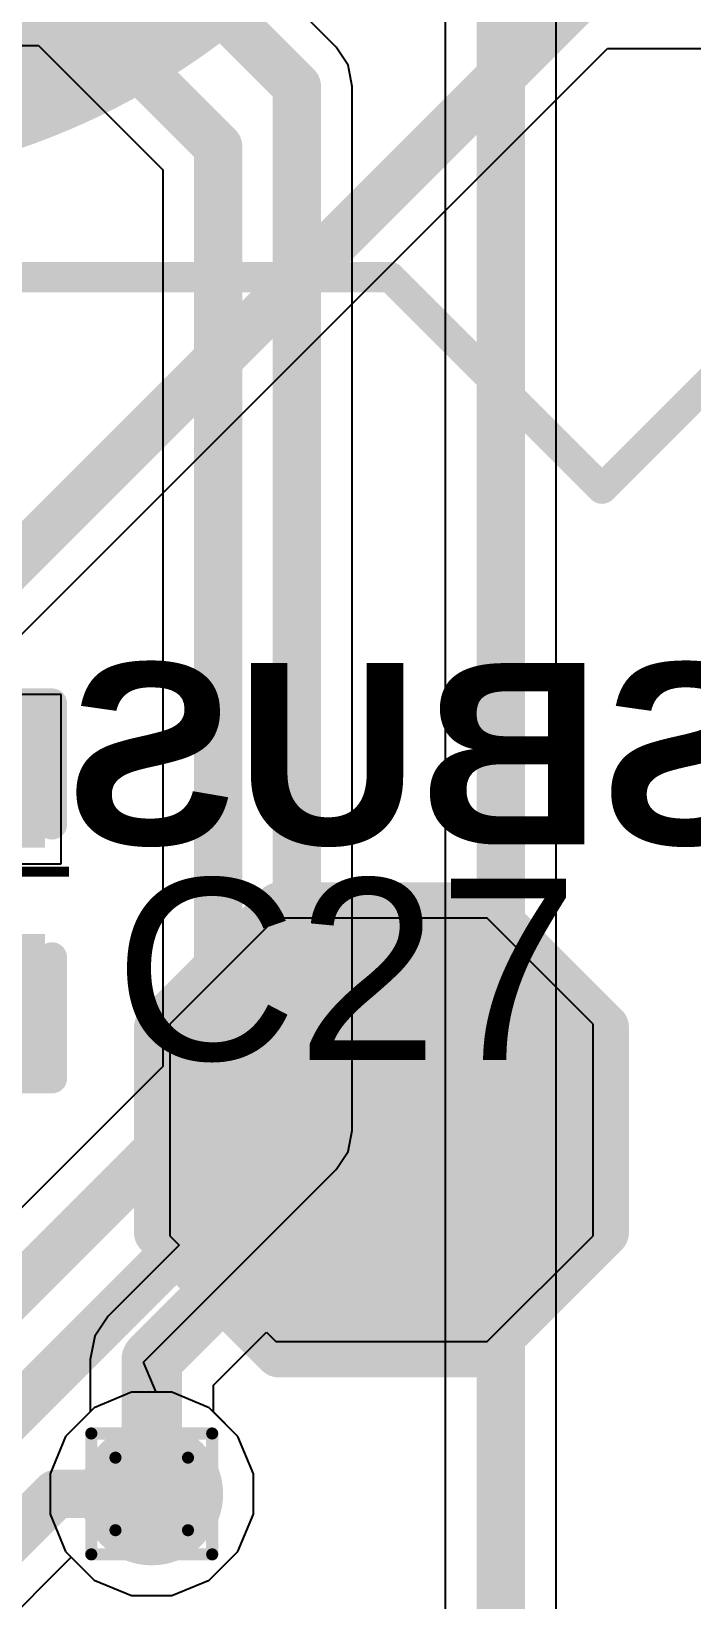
# Model space of a CAD drawing. Header units: inches. Extents: x -22 to 5433, y -13 to 5447.
# Drawn here: x 32.27 to 35.05, y 20.83 to 27.42 of the extents above; entities that cross this region are included whole.
import ezdxf

# ---------------------------------------------------------------- set-up
doc = ezdxf.new("R2010")
doc.units = ezdxf.units.IN
for name, color, linetype in [('Bottom Layer', 5, 'Continuous'), ('Bottom Overlay', 54, 'Continuous'), ('Bottom Paste', 16, 'Continuous'), ('Bottom Solder', 6, 'Continuous'), ('Drill Drawing', 1, 'Continuous'), ('Ground', 16, 'Continuous'), ('Power', 76, 'Continuous'), ('Top Layer', 1, 'Continuous'), ('Top Overlay', 2, 'Continuous'), ('Top Solder', 216, 'Continuous'), ('Via Holes', 16, 'Continuous')]:
    doc.layers.add(name, color=color, linetype=linetype)
doc.styles.add('Arial', font='', dxfattribs={"height": 0.2})
doc.styles.add('Arial_Bold', font='', dxfattribs={"height": 0.2})
doc.styles.get('Arial').set_extended_font_data('Arial')
doc.styles.get('Arial_Bold').set_extended_font_data('Arial', bold=True)

msp = doc.modelspace()

# ---------------------------------------------------------------- hatches: boundary and pattern name
at = {"layer": 'Bottom Layer'}
h = msp.add_hatch(color=5, dxfattribs=at)
edge = h.paths.add_edge_path()
edge.add_arc((31.2404, 29.8196), 3, 0, 360)
msp.add_hatch(color=5, dxfattribs=at).paths.add_polyline_path([(34.1237, 23.5697), (33.3617, 23.5697), (32.9807, 23.1887), (32.9807, 22.4267), (33.3617, 22.0457), (34.1237, 22.0457), (34.5047, 22.4267), (34.5047, 23.1887)])
h = msp.add_hatch(color=5, dxfattribs=at)
edge = h.paths.add_edge_path()
edge.add_arc((32.7775, 21.2782), 0.3, 0, 360)
at = {"layer": 'Bottom Paste'}
h = msp.add_hatch(color=16, dxfattribs=at)
edge = h.paths.add_edge_path()
edge.add_arc((31.2404, 29.8196), 3, 0, 360)
msp.add_hatch(color=16, dxfattribs=at).paths.add_polyline_path([(34.1237, 23.5697), (33.3617, 23.5697), (32.9807, 23.1887), (32.9807, 22.4267), (33.3617, 22.0457), (34.1237, 22.0457), (34.5047, 22.4267), (34.5047, 23.1887)])
at = {"layer": 'Bottom Solder'}
h = msp.add_hatch(color=6, dxfattribs=at)
edge = h.paths.add_edge_path()
edge.add_arc((31.2404, 29.8196), 3.0508, 0, 360)
msp.add_hatch(color=6, dxfattribs=at).paths.add_polyline_path([(34.1745, 23.6713), (33.3109, 23.6713), (32.8791, 23.2395), (32.8791, 22.3759), (33.3109, 21.9441), (34.1745, 21.9441), (34.6063, 22.3759), (34.6063, 23.2395)])
at = {"layer": 'Ground'}
h = msp.add_hatch(color=16, dxfattribs=at)
edge = h.paths.add_edge_path()
edge.add_arc((32.7775, 21.2782), 0.3, 0, 360)
at = {"layer": 'Power'}
h = msp.add_hatch(color=76, dxfattribs=at)
edge = h.paths.add_edge_path()
edge.add_arc((32.7775, 21.2782), 0.3, 0, 360)
at = {"layer": 'Top Layer'}
h = msp.add_hatch(color=1, dxfattribs=at)
edge = h.paths.add_edge_path()
edge.add_arc((32.7775, 21.2782), 0.3, 0, 360)
at = {"layer": 'Top Solder'}
for points in [[(31.5744, 24.5703), (32.3294, 24.5703), (32.3294, 23.9931), (31.5744, 23.9931)], [(31.5744, 23.6305), (32.3294, 23.6305), (32.3294, 23.0533), (31.5744, 23.0533)]]:
    msp.add_hatch(color=216, dxfattribs=at).paths.add_polyline_path(points)
at = {"layer": 'Via Holes'}
h = msp.add_hatch(color=7, dxfattribs=at)
edge = h.paths.add_edge_path()
edge.add_arc((32.7775, 21.2782), 0.15, 0, 360)

# ---------------------------------------------------------------- linework, layer by layer
at = {"layer": 'Bottom Layer'}
for p, q in [((33.2982, 23.6967), (32.8537, 23.2522)), ((34.1872, 23.6967), (33.2982, 23.6967)), ((34.6317, 23.2522), (34.1872, 23.6967)), ((32.8537, 23.2522), (32.8537, 22.3632)), ((34.6317, 22.3632), (34.6317, 23.2522)), ((32.8537, 22.3632), (32.8928, 22.324)), ((34.1872, 21.9187), (34.6317, 22.3632)), ((32.8928, 22.324), (32.5943, 22.0256)), ((32.5943, 22.0256), (32.5382, 21.9416)), ((33.0364, 21.7352), (33.259, 21.9578)), ((33.259, 21.9578), (33.2982, 21.9187)), ((32.5382, 21.9416), (32.5185, 21.8425)), ((33.2982, 21.9187), (34.1872, 21.9187)), ((32.5185, 21.8425), (32.5185, 21.6231)), ((33.0364, 21.6231), (33.0364, 21.7352)), ((32.5185, 21.6231), (32.4155, 21.52)), ((33.1395, 21.52), (33.0364, 21.6231)), ((32.4155, 21.52), (32.3505, 21.3631)), ((33.2045, 21.3631), (33.1395, 21.52)), ((32.3505, 21.3631), (32.3505, 21.1932)), ((33.2045, 21.1932), (33.2045, 21.3631)), ((32.3505, 21.1932), (32.4155, 21.0363)), ((33.1395, 21.0363), (33.2045, 21.1932)), ((32.4155, 21.0363), (32.5356, 20.9162)), ((33.0193, 20.9162), (33.1395, 21.0363)), ((32.5356, 20.9162), (32.6925, 20.8512)), ((32.8624, 20.8512), (33.0193, 20.9162)), ((32.6925, 20.8512), (32.8624, 20.8512))]:
    msp.add_line(p, q, dxfattribs=at)
for points in [[(32.7775, 21.8425, 0.254, 0.254, 0), (33.7427, 22.8077, 0.254, 0.254, 0)], [(32.7775, 21.2782, 0.254, 0.254, 0), (32.7775, 21.8425, 0.254, 0.254, 0)]]:
    msp.add_lwpolyline(points, format="xyseb", dxfattribs=at)
for points in [[(33.6792, 22.8077, 0.127, 0.127, 1), (33.8062, 22.8077, 0.127, 0.127, 1)], [(32.714, 21.8425, 0.127, 0.127, 1), (32.841, 21.8425, 0.127, 0.127, 1)], [(32.714, 21.8425, 0.127, 0.127, 1), (32.841, 21.8425, 0.127, 0.127, 1)], [(32.714, 21.2782, 0.127, 0.127, 1), (32.841, 21.2782, 0.127, 0.127, 1)]]:
    msp.add_lwpolyline(points, format="xyseb", close=True, dxfattribs=at)
at = {"layer": 'Bottom Overlay'}
for points in [[(34.6694, 25.5016, 0.127, 0.127, 0), (36.0664, 26.8986, 0.127, 0.127, 0)], [(28.7004, 26.3906, 0.127, 0.127, 0), (33.7804, 26.3906, 0.127, 0.127, 0)], [(33.7804, 26.3906, 0.127, 0.127, 0), (34.6694, 25.5016, 0.127, 0.127, 0)], [(32.8029, 23.2395, 0.2, 0.2, 0), (33.3109, 23.7475, 0.2, 0.2, 0)], [(33.3109, 23.7475, 0.2, 0.2, 0), (34.1745, 23.7475, 0.2, 0.2, 0)], [(34.1745, 23.7475, 0.2, 0.2, 0), (34.6825, 23.2395, 0.2, 0.2, 0)], [(32.8029, 22.3759, 0.2, 0.2, 0), (32.8029, 23.2395, 0.2, 0.2, 0)], [(34.6825, 22.3759, 0.2, 0.2, 0), (34.6825, 23.2395, 0.2, 0.2, 0)], [(32.8029, 22.3759, 0.2, 0.2, 0), (33.3109, 21.8679, 0.2, 0.2, 0)], [(34.1745, 21.8679, 0.2, 0.2, 0), (34.6825, 22.3759, 0.2, 0.2, 0)], [(33.3109, 21.8679, 0.2, 0.2, 0), (34.1745, 21.8679, 0.2, 0.2, 0)]]:
    msp.add_lwpolyline(points, format="xyseb", dxfattribs=at)
for points in [[(33.7486, 26.3906, 0.0635, 0.0635, 1), (33.8121, 26.3906, 0.0635, 0.0635, 1)], [(33.7486, 26.3906, 0.0635, 0.0635, 1), (33.8121, 26.3906, 0.0635, 0.0635, 1)], [(34.6376, 25.5016, 0.0635, 0.0635, 1), (34.7011, 25.5016, 0.0635, 0.0635, 1)], [(34.6376, 25.5016, 0.0635, 0.0635, 1), (34.7011, 25.5016, 0.0635, 0.0635, 1)], [(33.2609, 23.7475, 0.1, 0.1, 1), (33.3609, 23.7475, 0.1, 0.1, 1)], [(33.2609, 23.7475, 0.1, 0.1, 1), (33.3609, 23.7475, 0.1, 0.1, 1)], [(34.1245, 23.7475, 0.1, 0.1, 1), (34.2245, 23.7475, 0.1, 0.1, 1)], [(34.1245, 23.7475, 0.1, 0.1, 1), (34.2245, 23.7475, 0.1, 0.1, 1)], [(32.7529, 23.2395, 0.1, 0.1, 1), (32.8529, 23.2395, 0.1, 0.1, 1)], [(32.7529, 23.2395, 0.1, 0.1, 1), (32.8529, 23.2395, 0.1, 0.1, 1)], [(34.6325, 23.2395, 0.1, 0.1, 1), (34.7325, 23.2395, 0.1, 0.1, 1)], [(34.6325, 23.2395, 0.1, 0.1, 1), (34.7325, 23.2395, 0.1, 0.1, 1)], [(32.7529, 22.3759, 0.1, 0.1, 1), (32.8529, 22.3759, 0.1, 0.1, 1)], [(32.7529, 22.3759, 0.1, 0.1, 1), (32.8529, 22.3759, 0.1, 0.1, 1)], [(34.6325, 22.3759, 0.1, 0.1, 1), (34.7325, 22.3759, 0.1, 0.1, 1)], [(34.6325, 22.3759, 0.1, 0.1, 1), (34.7325, 22.3759, 0.1, 0.1, 1)], [(33.2609, 21.8679, 0.1, 0.1, 1), (33.3609, 21.8679, 0.1, 0.1, 1)], [(33.2609, 21.8679, 0.1, 0.1, 1), (33.3609, 21.8679, 0.1, 0.1, 1)], [(34.1245, 21.8679, 0.1, 0.1, 1), (34.2245, 21.8679, 0.1, 0.1, 1)], [(34.1245, 21.8679, 0.1, 0.1, 1), (34.2245, 21.8679, 0.1, 0.1, 1)]]:
    msp.add_lwpolyline(points, format="xyseb", close=True, dxfattribs=at)
at = {"layer": 'Drill Drawing'}
for points in [[(32.5235, 21.5322, 0.0508, 0.0508, 0), (33.0315, 21.5322, 0.0508, 0.0508, 0)], [(32.5235, 21.0242, 0.0508, 0.0508, 0), (32.5235, 21.5322, 0.0508, 0.0508, 0)], [(33.0315, 21.0242, 0.0508, 0.0508, 0), (33.0315, 21.5322, 0.0508, 0.0508, 0)], [(32.6251, 21.4306, 0.0508, 0.0508, 0), (32.9299, 21.4306, 0.0508, 0.0508, 0)], [(32.6251, 21.1258, 0.0508, 0.0508, 0), (32.6251, 21.4306, 0.0508, 0.0508, 0)], [(32.9299, 21.1258, 0.0508, 0.0508, 0), (32.9299, 21.4306, 0.0508, 0.0508, 0)], [(32.6251, 21.1258, 0.0508, 0.0508, 0), (32.9299, 21.1258, 0.0508, 0.0508, 0)], [(32.5235, 21.0242, 0.0508, 0.0508, 0), (33.0315, 21.0242, 0.0508, 0.0508, 0)]]:
    msp.add_lwpolyline(points, format="xyseb", dxfattribs=at)
for points in [[(32.5108, 21.5322, 0.0254, 0.0254, 1), (32.5362, 21.5322, 0.0254, 0.0254, 1)], [(32.5108, 21.5322, 0.0254, 0.0254, 1), (32.5362, 21.5322, 0.0254, 0.0254, 1)], [(33.0188, 21.5322, 0.0254, 0.0254, 1), (33.0442, 21.5322, 0.0254, 0.0254, 1)], [(33.0188, 21.5322, 0.0254, 0.0254, 1), (33.0442, 21.5322, 0.0254, 0.0254, 1)], [(32.6124, 21.4306, 0.0254, 0.0254, 1), (32.6378, 21.4306, 0.0254, 0.0254, 1)], [(32.6124, 21.4306, 0.0254, 0.0254, 1), (32.6378, 21.4306, 0.0254, 0.0254, 1)], [(32.9172, 21.4306, 0.0254, 0.0254, 1), (32.9426, 21.4306, 0.0254, 0.0254, 1)], [(32.9172, 21.4306, 0.0254, 0.0254, 1), (32.9426, 21.4306, 0.0254, 0.0254, 1)], [(32.6124, 21.1258, 0.0254, 0.0254, 1), (32.6378, 21.1258, 0.0254, 0.0254, 1)], [(32.6124, 21.1258, 0.0254, 0.0254, 1), (32.6378, 21.1258, 0.0254, 0.0254, 1)], [(32.9172, 21.1258, 0.0254, 0.0254, 1), (32.9426, 21.1258, 0.0254, 0.0254, 1)], [(32.9172, 21.1258, 0.0254, 0.0254, 1), (32.9426, 21.1258, 0.0254, 0.0254, 1)], [(32.5108, 21.0242, 0.0254, 0.0254, 1), (32.5362, 21.0242, 0.0254, 0.0254, 1)], [(32.5108, 21.0242, 0.0254, 0.0254, 1), (32.5362, 21.0242, 0.0254, 0.0254, 1)], [(33.0188, 21.0242, 0.0254, 0.0254, 1), (33.0442, 21.0242, 0.0254, 0.0254, 1)], [(33.0188, 21.0242, 0.0254, 0.0254, 1), (33.0442, 21.0242, 0.0254, 0.0254, 1)]]:
    msp.add_lwpolyline(points, format="xyseb", close=True, dxfattribs=at)
at = {"layer": 'Ground'}
for p, q in [((24.5626, 17.2219), (34.692, 27.3513)), ((34.692, 27.3513), (41.0867, 27.3513)), ((32.6925, 21.7052), (32.5356, 21.6402)), ((32.8624, 21.7052), (32.6925, 21.7052)), ((33.0193, 21.6402), (32.8624, 21.7052)), ((32.5356, 21.6402), (32.4155, 21.52)), ((33.1395, 21.52), (33.0193, 21.6402)), ((32.4155, 21.52), (32.3505, 21.3631)), ((33.2045, 21.3631), (33.1395, 21.52)), ((32.3505, 21.3631), (32.3505, 21.1932)), ((33.2045, 21.1932), (33.2045, 21.3631)), ((32.3505, 21.1932), (32.4155, 21.0363)), ((33.1395, 21.0363), (33.2045, 21.1932)), ((32.4155, 21.0363), (32.5356, 20.9162)), ((33.0193, 20.9162), (33.1395, 21.0363)), ((32.5356, 20.9162), (32.6925, 20.8512)), ((32.8624, 20.8512), (33.0193, 20.9162)), ((32.6925, 20.8512), (32.8624, 20.8512))]:
    msp.add_line(p, q, dxfattribs=at)
msp.add_lwpolyline([(24.3978, 17.3868, 0.2032, 0.2032, 0), (34.5955, 27.5844, 0.2032, 0.2032, 0)], format="xyseb", dxfattribs=at)
at = {"layer": 'Power'}
for p, q in [((32.6925, 21.7052), (32.5356, 21.6402)), ((32.8624, 21.7052), (32.6925, 21.7052)), ((33.0193, 21.6402), (32.8624, 21.7052)), ((32.5356, 21.6402), (32.4155, 21.52)), ((33.1395, 21.52), (33.0193, 21.6402)), ((32.4155, 21.52), (32.3505, 21.3631)), ((33.2045, 21.3631), (33.1395, 21.52)), ((32.3505, 21.3631), (32.3505, 21.1932)), ((33.2045, 21.1932), (33.2045, 21.3631)), ((32.3505, 21.1932), (32.4155, 21.0363)), ((33.1395, 21.0363), (33.2045, 21.1932)), ((32.4155, 21.0363), (32.5356, 20.9162)), ((33.0193, 20.9162), (33.1395, 21.0363)), ((32.5356, 20.9162), (32.6925, 20.8512)), ((32.8624, 20.8512), (33.0193, 20.9162)), ((32.6925, 20.8512), (32.8624, 20.8512))]:
    msp.add_line(p, q, dxfattribs=at)
at = {"layer": 'Top Layer'}
for p, q in [((33.5519, 27.3567), (32.7742, 28.1344)), ((34.0107, 27.9654), (34.0107, 19.2115)), ((34.4769, 19.1149), (34.4769, 27.8689)), ((25.0804, 27.3637), (32.3015, 27.3637)), ((32.3015, 27.3637), (32.8238, 26.8414)), ((33.6024, 27.2811), (33.5519, 27.3567)), ((33.6201, 27.1919), (33.6024, 27.2811)), ((33.6201, 22.8058), (33.6201, 27.1919)), ((32.8238, 26.8414), (32.8238, 23.0745)), ((32.3964, 24.6373), (31.5074, 24.6373)), ((32.3964, 23.9261), (32.3964, 24.6373)), ((31.5074, 23.9261), (32.3964, 23.9261)), ((32.8238, 23.0745), (29.5182, 19.7689)), ((33.6024, 22.7167), (33.6201, 22.8058)), ((33.5519, 22.641), (33.6024, 22.7167)), ((32.743, 21.8322), (33.5519, 22.641)), ((32.7956, 21.7052), (32.743, 21.8322)), ((32.8624, 21.7052), (32.7956, 21.7052)), ((33.0193, 21.6402), (32.8624, 21.7052)), ((33.1395, 21.52), (33.0193, 21.6402)), ((33.2045, 21.3631), (33.1395, 21.52)), ((33.2045, 21.1932), (33.2045, 21.3631)), ((33.1395, 21.0363), (33.2045, 21.1932)), ((33.0193, 20.9162), (33.1395, 21.0363)), ((31.0337, 19.6066), (32.4394, 21.0123)), ((32.4394, 21.0123), (32.5356, 20.9162)), ((32.5356, 20.9162), (32.6925, 20.8512)), ((32.8624, 20.8512), (33.0193, 20.9162)), ((32.6925, 20.8512), (32.8624, 20.8512))]:
    msp.add_line(p, q, dxfattribs=at)
for points in [[(32.6094, 27.9696, 0.2032, 0.2032, 0), (33.3871, 27.1919, 0.2032, 0.2032, 0)], [(34.2438, 19.1149, 0.2032, 0.2032, 0), (34.2438, 27.9654, 0.2032, 0.2032, 0)], [(32.398, 27.5968, 0.2032, 0.2032, 0), (33.0569, 26.9379, 0.2032, 0.2032, 0)], [(33.3871, 22.8058, 0.2032, 0.2032, 0), (33.3871, 27.1919, 0.2032, 0.2032, 0)], [(33.0569, 22.978, 0.2032, 0.2032, 0), (33.0569, 26.9379, 0.2032, 0.2032, 0)], [(29.683, 19.6041, 0.2032, 0.2032, 0), (33.0569, 22.978, 0.2032, 0.2032, 0)], [(30.083, 19.5018, 0.2032, 0.2032, 0), (33.3871, 22.8058, 0.2032, 0.2032, 0)], [(30.4846, 19.3871, 0.2032, 0.2032, 0), (32.3756, 21.2782, 0.2032, 0.2032, 0)], [(32.3756, 21.2782, 0.2032, 0.2032, 0), (32.7775, 21.2782, 0.2032, 0.2032, 0)]]:
    msp.add_lwpolyline(points, format="xyseb", dxfattribs=at)
for points in [[(33.3363, 27.1919, 0.1016, 0.1016, 1), (33.4379, 27.1919, 0.1016, 0.1016, 1)], [(33.3363, 27.1919, 0.1016, 0.1016, 1), (33.4379, 27.1919, 0.1016, 0.1016, 1)], [(33.0061, 26.9379, 0.1016, 0.1016, 1), (33.1077, 26.9379, 0.1016, 0.1016, 1)], [(33.0061, 26.9379, 0.1016, 0.1016, 1), (33.1077, 26.9379, 0.1016, 0.1016, 1)], [(33.0061, 22.978, 0.1016, 0.1016, 1), (33.1077, 22.978, 0.1016, 0.1016, 1)], [(33.0061, 22.978, 0.1016, 0.1016, 1), (33.1077, 22.978, 0.1016, 0.1016, 1)], [(33.3363, 22.8058, 0.1016, 0.1016, 1), (33.4379, 22.8058, 0.1016, 0.1016, 1)], [(33.3363, 22.8058, 0.1016, 0.1016, 1), (33.4379, 22.8058, 0.1016, 0.1016, 1)], [(32.3248, 21.2782, 0.1016, 0.1016, 1), (32.4264, 21.2782, 0.1016, 0.1016, 1)], [(32.3248, 21.2782, 0.1016, 0.1016, 1), (32.4264, 21.2782, 0.1016, 0.1016, 1)], [(32.7267, 21.2782, 0.1016, 0.1016, 1), (32.8283, 21.2782, 0.1016, 0.1016, 1)]]:
    msp.add_lwpolyline(points, format="xyseb", close=True, dxfattribs=at)
at = {"layer": 'Top Overlay'}
for points in [[(31.5455, 24.5992, 0.127, 0.127, 0), (32.3583, 24.5992, 0.127, 0.127, 0)], [(32.3583, 24.0912, 0.127, 0.127, 0), (32.3583, 24.5992, 0.127, 0.127, 0)], [(32.3583, 23.0244, 0.127, 0.127, 0), (32.3583, 23.5324, 0.127, 0.127, 0)], [(31.5455, 23.0244, 0.127, 0.127, 0), (32.3583, 23.0244, 0.127, 0.127, 0)]]:
    msp.add_lwpolyline(points, format="xyseb", dxfattribs=at)
for points in [[(32.3265, 24.5992, 0.0635, 0.0635, 1), (32.39, 24.5992, 0.0635, 0.0635, 1)], [(32.3265, 24.5992, 0.0635, 0.0635, 1), (32.39, 24.5992, 0.0635, 0.0635, 1)], [(32.3265, 24.0912, 0.0635, 0.0635, 1), (32.39, 24.0912, 0.0635, 0.0635, 1)], [(32.3265, 23.5324, 0.0635, 0.0635, 1), (32.39, 23.5324, 0.0635, 0.0635, 1)], [(32.3265, 23.0244, 0.0635, 0.0635, 1), (32.39, 23.0244, 0.0635, 0.0635, 1)], [(32.3265, 23.0244, 0.0635, 0.0635, 1), (32.39, 23.0244, 0.0635, 0.0635, 1)]]:
    msp.add_lwpolyline(points, format="xyseb", close=True, dxfattribs=at)

# ---------------------------------------------------------------- texts
at = {"layer": 'Bottom Overlay', "style": 'Arial_Bold', "text_generation_flag": 2}
msp.add_text('SBUS_TX', height=0.762, rotation=360, dxfattribs=at).set_placement((35.3765, 24.0069))
at = {"layer": 'Top Overlay', "style": 'Arial'}
msp.add_text('C27', height=0.762, dxfattribs=at).set_placement((32.6195, 23.1016))

doc.saveas('drawing.dxf')
